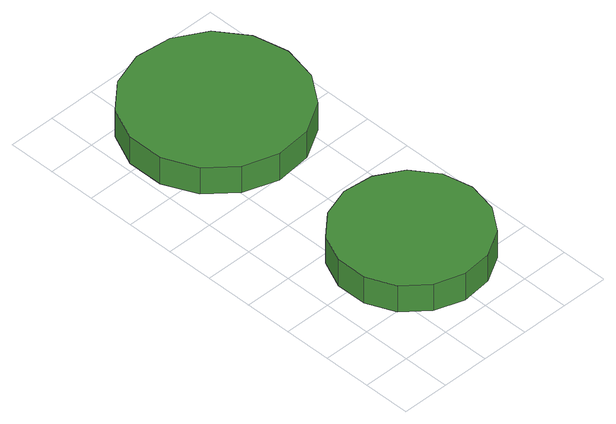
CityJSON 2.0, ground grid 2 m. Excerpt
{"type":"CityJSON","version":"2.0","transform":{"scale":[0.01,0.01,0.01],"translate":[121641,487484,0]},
"CityObjects":{
"tree1":{"type":"SolitaryVegetationObject","attributes":{"function":"something"},"geometry":[{"type":"MultiSurface","lod":"1","boundaries":[[[0,1,2,3,4,5,6,7,8,9,10,11,12,13,14]],[[15,16,17,18,19,20,21,22,23,24,25,26,27,28,29]],[[0,29,28,1]],[[1,28,27,2]],[[2,27,26,3]],[[3,26,25,4]],[[4,25,24,5]],[[5,24,23,6]],[[6,23,22,7]],[[7,22,21,8]],[[8,21,20,9]],[[9,20,19,10]],[[10,19,18,11]],[[11,18,17,12]],[[12,17,16,13]],[[13,16,15,14]],[[14,15,29,0]]]}]},
"tree2":{"type":"SolitaryVegetationObject","attributes":{"function":"something"},"geometry":[{"type":"MultiSurface","lod":"1","boundaries":[[[30,31,32,33,34,35,36,37,38,39,40,41,42,43,44]],[[45,46,47,48,49,50,51,52,53,54,55,56,57,58,59]],[[30,59,58,31]],[[31,58,57,32]],[[32,57,56,33]],[[33,56,55,34]],[[34,55,54,35]],[[35,54,53,36]],[[36,53,52,37]],[[37,52,51,38]],[[38,51,50,39]],[[39,50,49,40]],[[40,49,48,41]],[[41,48,47,42]],[[42,47,46,43]],[[43,46,45,44]],[[44,45,59,30]]]}]}
},
"vertices":[
[714,381,140],[687,507,140],[611,612,140],[499,676,140],[371,690,140],[249,650,140],[153,564,140],[101,446,140],[101,317,140],[153,199,140],[249,113,140],[371,73,140],[499,87,140],[611,151,140],[687,255,140],[687,255,13],[611,151,13],[499,87,13],[371,73,13],[249,113,13],[153,199,13],[101,317,13],[101,446,13],[153,564,13],[249,650,13],[371,690,13],[499,676,13],[611,612,13],[687,507,13],[714,381,13],
[736,1339,165],[704,1488,165],[615,1611,165],[483,1687,165],[331,1703,165],[186,1656,165],[73,1554,165],[11,1415,165],[11,1262,165],[73,1123,165],[186,1021,165],[331,974,165],[483,990,165],[615,1066,165],[704,1190,165],[704,1190,38],[615,1066,38],[483,990,38],[331,974,38],[186,1021,38],[73,1123,38],[11,1262,38],[11,1415,38],[73,1554,38],[186,1656,38],[331,1703,38],[483,1687,38],[615,1611,38],[704,1488,38],[736,1339,38]
]}
